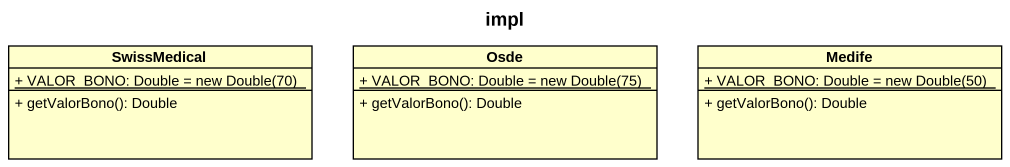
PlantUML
@startuml
title impl
hide circle
hide empty members
skinparam classAttributeIconSize 0
class SwissMedical {
  {static} {field} + VALOR_BONO: Double = new Double(70)
  + getValorBono(): Double
}
class Osde {
  {static} {field} + VALOR_BONO: Double = new Double(75)
  + getValorBono(): Double
}
class Medife {
  {static} {field} + VALOR_BONO: Double = new Double(50)
  + getValorBono(): Double
}
@enduml
